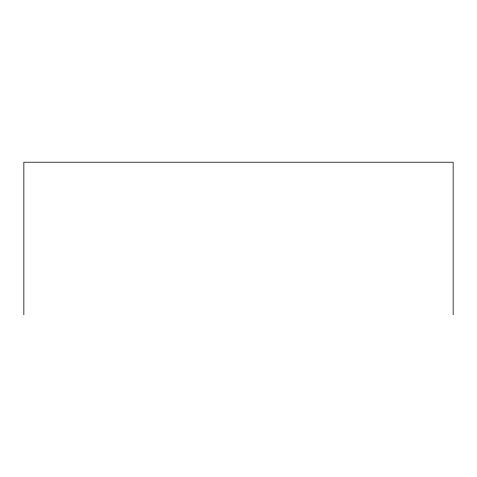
<?xml version="1.0" encoding="UTF-8"?>
<svg xmlns="http://www.w3.org/2000/svg" width="477" height="477" viewBox="0 0 477 477"><rect width="100%" height="100%" fill="white"/><g stroke="black" fill="none" stroke-linecap="round" stroke-linejoin="round"><path stroke-width="0.72" d="M453.15 314.778L453.15 162.222L23.85 162.222L23.85 314.778"/></g></svg>
